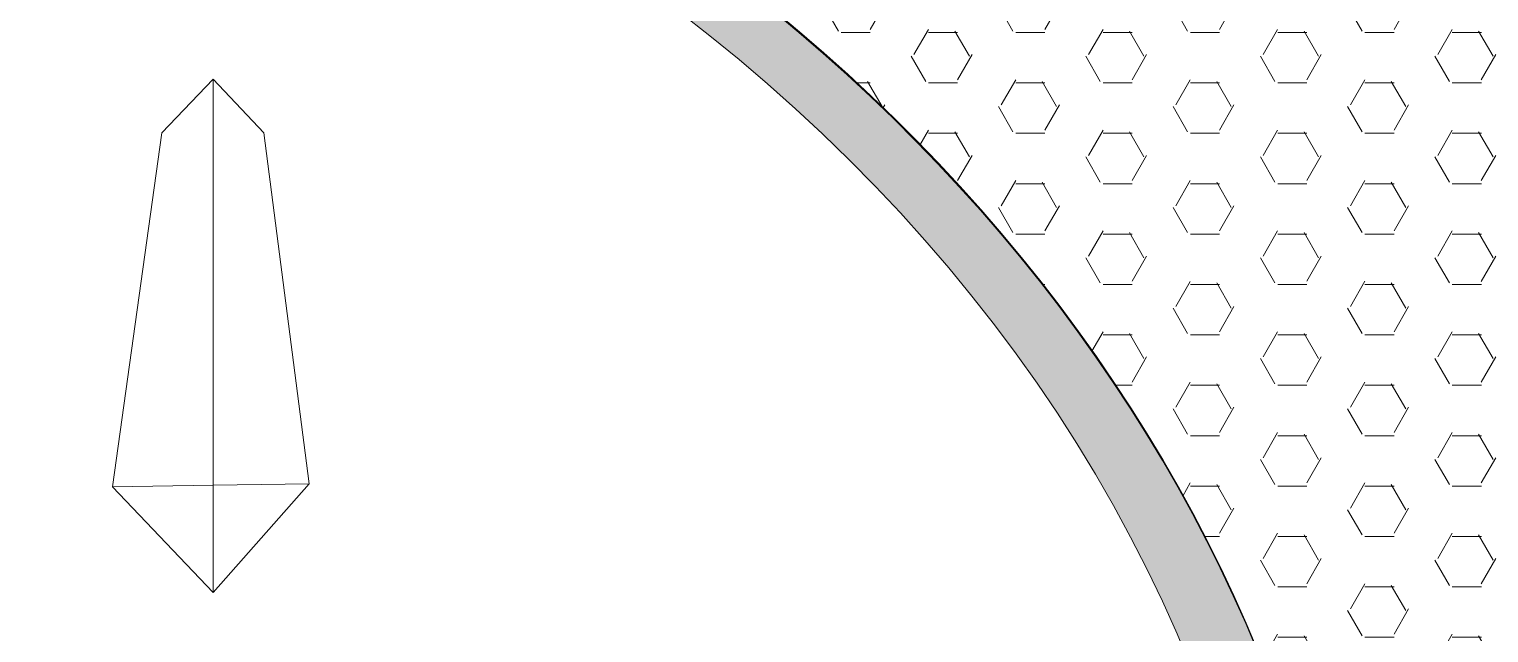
# Model space of a CAD drawing. Header units: inches. Extents: x 274057 to 444617, y 490067 to 635630.
# Drawn here: x 325807.7 to 325867.4, y 535066.2 to 535090.9 of the extents above; entities that cross this region are included whole.
import ezdxf

# ---------------------------------------------------------------- set-up
doc = ezdxf.new("R2010")
doc.units = ezdxf.units.IN
doc.header["$MEASUREMENT"] = 0
doc.linetypes.add('HIDDEN', pattern=[0.375, 0.25, -0.125])
doc.layers.add('CQ SPOT DETAIL DIMENSION', color=9, linetype='Continuous')
doc.layers.add('E-LITE-FIXT-NORM-CEILING', color=3, linetype='Continuous')

# ---------------------------------------------------------------- blocks, each defined once
blk = doc.blocks.new('COLIER')
at = {"color": 4, "lineweight": 0}
for p, q in [((8004.053106571765, 3139.624207721495), (8011.064897274563, 3148.374207721495)), ((8004.053106571765, 3139.624207721495), (8011.064897274563, 3148.374207721495)), ((8011.064897274563, 3148.374207721495), (8017.9704754343, 3139.624207721496)), ((8011.064897274563, 3148.374207721495), (8017.9704754343, 3139.624207721496)), ((8017.9704754343, 3139.624207721496), (8011.064897274563, 3148.374207721494)), ((8011.064897274563, 3148.374207721494), (8011.064897274563, 3064.374207721494)), ((7997.345646370793, 3081.69774321984), (8004.053106571765, 3139.624207721495)), ((8017.9704754343, 3139.624207721496), (8024.16792517914, 3082.175445910185)), ((8011.064897274563, 3081.942082006752), (7997.345646370793, 3081.69774321984)), ((8011.064897274563, 3064.374207721494), (7997.345646370793, 3081.69774321984)), ((8024.16792517914, 3082.175445910185), (8011.064897274563, 3064.374207721494)), ((8011.064897274563, 3064.374207721494), (8024.16792517914, 3082.175445910185)), ((8024.16792517914, 3082.175445910185), (8011.064897274563, 3081.942082006752))]:
    blk.add_line(p, q, dxfattribs=at)
blk = doc.blocks.new('CH20')
at = {"lineweight": 0, "true_color": 0xc6ecec}
h = blk.add_hatch(dxfattribs=at)
h.set_pattern_fill('HEX', color=254, scale=1.25, style=0)
h.set_pattern_definition([(0, (-8405.160711264965, -2014.935615918386), (0, 6.874074999999999), [3.96875, -7.9375]), (120, (-8405.160711264965, -2014.935615918386), (-5.953123577519514, -3.437037499999997), [3.968749999999997, -7.937499999999996]), (59.99999999999999, (-8401.191961264965, -2014.935615918386), (-5.953123577519514, 3.4370375), [3.96875, -7.9375])])
edge = h.paths.add_edge_path()
edge.add_line((-209.1028330644549, -159.3550845054669), (-433.7240867062137, -159.3550845054669))
edge.add_arc((-507.3907139681687, -419.5156607540647), 270.3891591875569, 368.5416777516415, 434.1900897417946, ccw=False)
edge.add_line((-240.0006888708667, -379.3550845054668), (-124.9999999999927, -379.3550845054668))
edge.add_arc((-507.3504011370678, -399.4464876610436), 382.8779096924251, 363.0079603263097, 398.8343110127733)
h = blk.add_hatch(color=2)
h.set_gradient(color1=(255, 255, 0), color2=(102, 102, 0), rotation=45, one_color=1, tint=0.2000000029802322, name='CYLINDER')
edge = h.paths.add_edge_path()
edge.add_line((-240.0006888708667, -379.3550845055252), (-250.0000000000073, -379.3550845055252))
edge.add_arc((-504.2537421795278, -416.2343369821865), 256.914469572129, 8.253137205924205, 89.0513083546755)
edge.add_line((-500.0000000000145, -159.3550845054669), (-433.724086706221, -159.3550845054669))
edge.add_arc((-506.7909451392333, -418.987527774705), 269.7179478626209, 8.449655378190585, 74.28211211523382, ccw=False)
at = {"color": 2, "lineweight": 0}
for points in [[(-240.0006888708667, -379.3550845055252), (-250.0000000000073, -379.3550845055252, 0.3679193001930006), (-500.0000000000145, -159.3550845054669), (-433.7240867062246, -159.3550845054669, -0.2954184778805842), (-240.0006888708667, -379.3550845055252, -3.99938866e-08)], [(-209.1028330644476, -159.3550845055051), (-433.7240867062027, -159.355084505547, -0.2945455545261208), (-240.0006888708158, -379.3550845055107), (-124.9999999999418, -379.3550845054888, 0.1576078382233799), (-209.1028330644476, -159.3550845055051, 0.6828826451157854)]]:
    blk.add_lwpolyline(points, format="xyb", dxfattribs=at)
at = {"color": 2}
blk.add_blockref('COLIER', (-8405.160711264965, -3386.374570077234), dxfattribs=at)
blk = doc.blocks.new('CH21')
at = {"color": 2, "lineweight": 0, "xscale": 1.199999999999999}
blk.add_blockref('CH20', (-28212.40102377517, 10805.44947337786), dxfattribs=at)
blk = doc.blocks.new('SMDS')
at = {"layer": 'E-LITE-FIXT-NORM-CEILING', "linetype": 'HIDDEN', "xscale": 0.25, "yscale": 0.25, "zscale": 0.25}
blk.add_blockref('CH21', (391895.0770739196, 476521.5739663898), dxfattribs=at)

msp = doc.modelspace()

# ---------------------------------------------------------------- block references
at = {"layer": 'CQ SPOT DETAIL DIMENSION'}
msp.add_blockref('SMDS', (-58908.51811553439, 55925.4603983991), dxfattribs=at)

doc.saveas('drawing.dxf')
